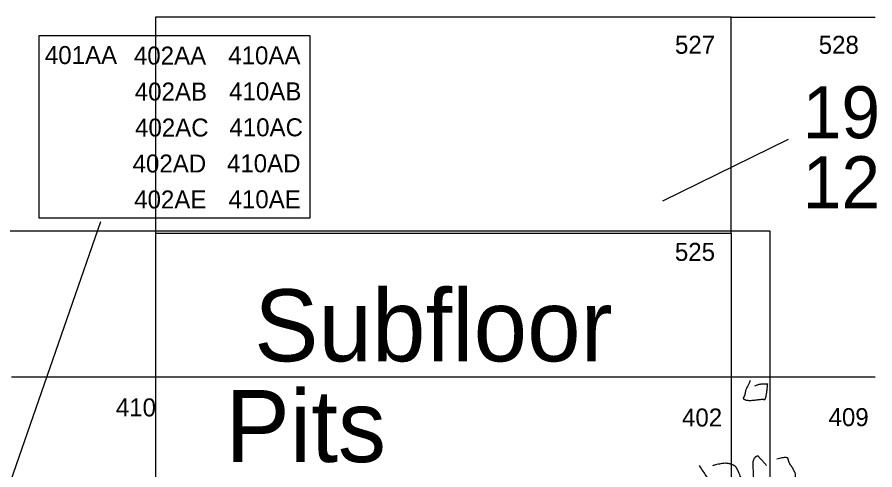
# Model space of a CAD drawing. Extents: x -160.1 to -89.2, y -288.3 to -253.8.
# Drawn here: x -131.92 to -120, y -263.3 to -257 of the extents above; entities that cross this region are included whole.
import ezdxf

# ---------------------------------------------------------------- set-up
doc = ezdxf.new("R2010")
doc.units = 0
for name, color, linetype in [('Brick', 7, 'Continuous'), ('Contexts', 7, 'Continuous'), ('House Outline', 7, 'Continuous'), ('Quadrats', 7, 'Continuous'), ('Stone_Masonry', 7, 'Continuous'), ('Text', 7, 'Continuous'), ('Unit Numbers', 7, 'Continuous')]:
    doc.layers.add(name, color=color, linetype=linetype)

msp = doc.modelspace()

# ---------------------------------------------------------------- linework, layer by layer
at = {"layer": 'Brick'}
msp.add_open_spline([(-121.735, -262.056), (-121.795, -262.172), (-121.808, -262.226), (-121.814, -262.266), (-121.844, -262.313), (-121.75, -262.336), (-121.568, -262.312), (-121.536, -262.32), (-121.523, -262.304), (-121.511, -262.252), (-121.494, -262.127), (-121.505, -262.099), (-121.484, -262.108), (-121.595, -262.099), (-121.675, -262.132)], degree=2, dxfattribs=at)
at = {"layer": 'Contexts'}
msp.add_line((-130.763, -259.851), (-132.483, -264.801), dxfattribs=at)
msp.add_lwpolyline([(-131.616, -257.26), (-127.854, -257.26), (-127.854, -259.797), (-131.616, -259.797)], close=True, dxfattribs=at)
at = {"layer": 'House Outline'}
msp.add_lwpolyline([(-142.034, -259.974), (-121.462, -259.974), (-121.462, -272.046), (-142.034, -272.046)], close=True, dxfattribs=at)
at = {"layer": 'Quadrats'}
for p, q in [((-122, -257.004), (-120, -257.004)), ((-130, -260.004), (-130, -262.004)), ((-122, -260.004), (-122, -262.004)), ((-132, -262.004), (-130, -262.004)), ((-130, -262.004), (-122, -262.004)), ((-130, -262.004), (-130, -270.004)), ((-130, -262.004), (-122, -262.004)), ((-130, -262.004), (-130, -270.004)), ((-122, -262.004), (-122, -270.004)), ((-122, -262.004), (-120, -262.004)), ((-122, -262.004), (-122, -270.004)), ((-122, -262.004), (-120, -262.004))]:
    msp.add_line(p, q, dxfattribs=at)
msp.add_lwpolyline([(-130, -257.004), (-130, -260.004), (-122, -260.004), (-122, -257.004)], close=True, dxfattribs=at)
at = {"layer": 'Stone_Masonry'}
for points in [[(-121.508, -263.235), (-121.594, -263.141), (-121.633, -263.093), (-121.707, -263.152), (-121.692, -263.379), (-121.718, -263.569), (-121.631, -263.595), (-121.549, -263.523), (-121.286, -263.487), (-121.185, -263.444), (-121.089, -263.388), (-121.138, -263.284), (-121.201, -263.192), (-121.216, -263.101), (-121.368, -263.149)], [(-122.445, -263.237), (-122.302, -263.453), (-122.213, -263.604), (-122.119, -263.718), (-121.984, -263.71), (-121.854, -263.665), (-121.789, -263.666), (-121.862, -263.407), (-121.916, -263.287), (-121.945, -263.235), (-122.095, -263.189), (-122.262, -263.239)]]:
    msp.add_open_spline(points, degree=2, dxfattribs=at)
at = {"layer": 'Text'}
msp.add_line((-121.208, -258.706), (-122.957, -259.563), dxfattribs=at)

# ---------------------------------------------------------------- texts
at = {"layer": 'Contexts'}
for s, p in [('401AA', (-131.537, -257.656)), ('402AA', (-130.3, -257.663)), ('410AA', (-128.989, -257.66)), ('402AB', (-130.288, -258.163)), ('410AB', (-128.977, -258.16)), ('402AC', (-130.284, -258.663)), ('410AC', (-128.973, -258.66)), ('402AD', (-130.318, -259.163)), ('410AD', (-129.007, -259.16)), ('402AE', (-130.296, -259.663)), ('410AE', (-128.985, -259.66))]:
    msp.add_text(s, height=0.25, dxfattribs=at).set_placement(p)
at = {"layer": 'Text'}
for s, height, p in [('1982 Hypothetical Outline', 0.722, (-121.006, -258.687)), ('12 x 20.5 feet', 0.722, (-121.006, -259.659)), ('Subfloor', 1, (-128.628, -261.787)), ('Pits', 1, (-129.026, -263.187))]:
    msp.add_text(s, height=height, dxfattribs=at).set_placement(p)
at = {"layer": 'Unit Numbers'}
for s, p in [('527', (-122.782, -257.513)), ('528', (-120.785, -257.513)), ('525', (-122.783, -260.391)), ('410', (-130.551, -262.553)), ('402', (-122.684, -262.693)), ('402', (-122.684, -262.693)), ('409', (-120.648, -262.688))]:
    msp.add_text(s, height=0.25, dxfattribs=at).set_placement(p)

doc.saveas('drawing.dxf')
